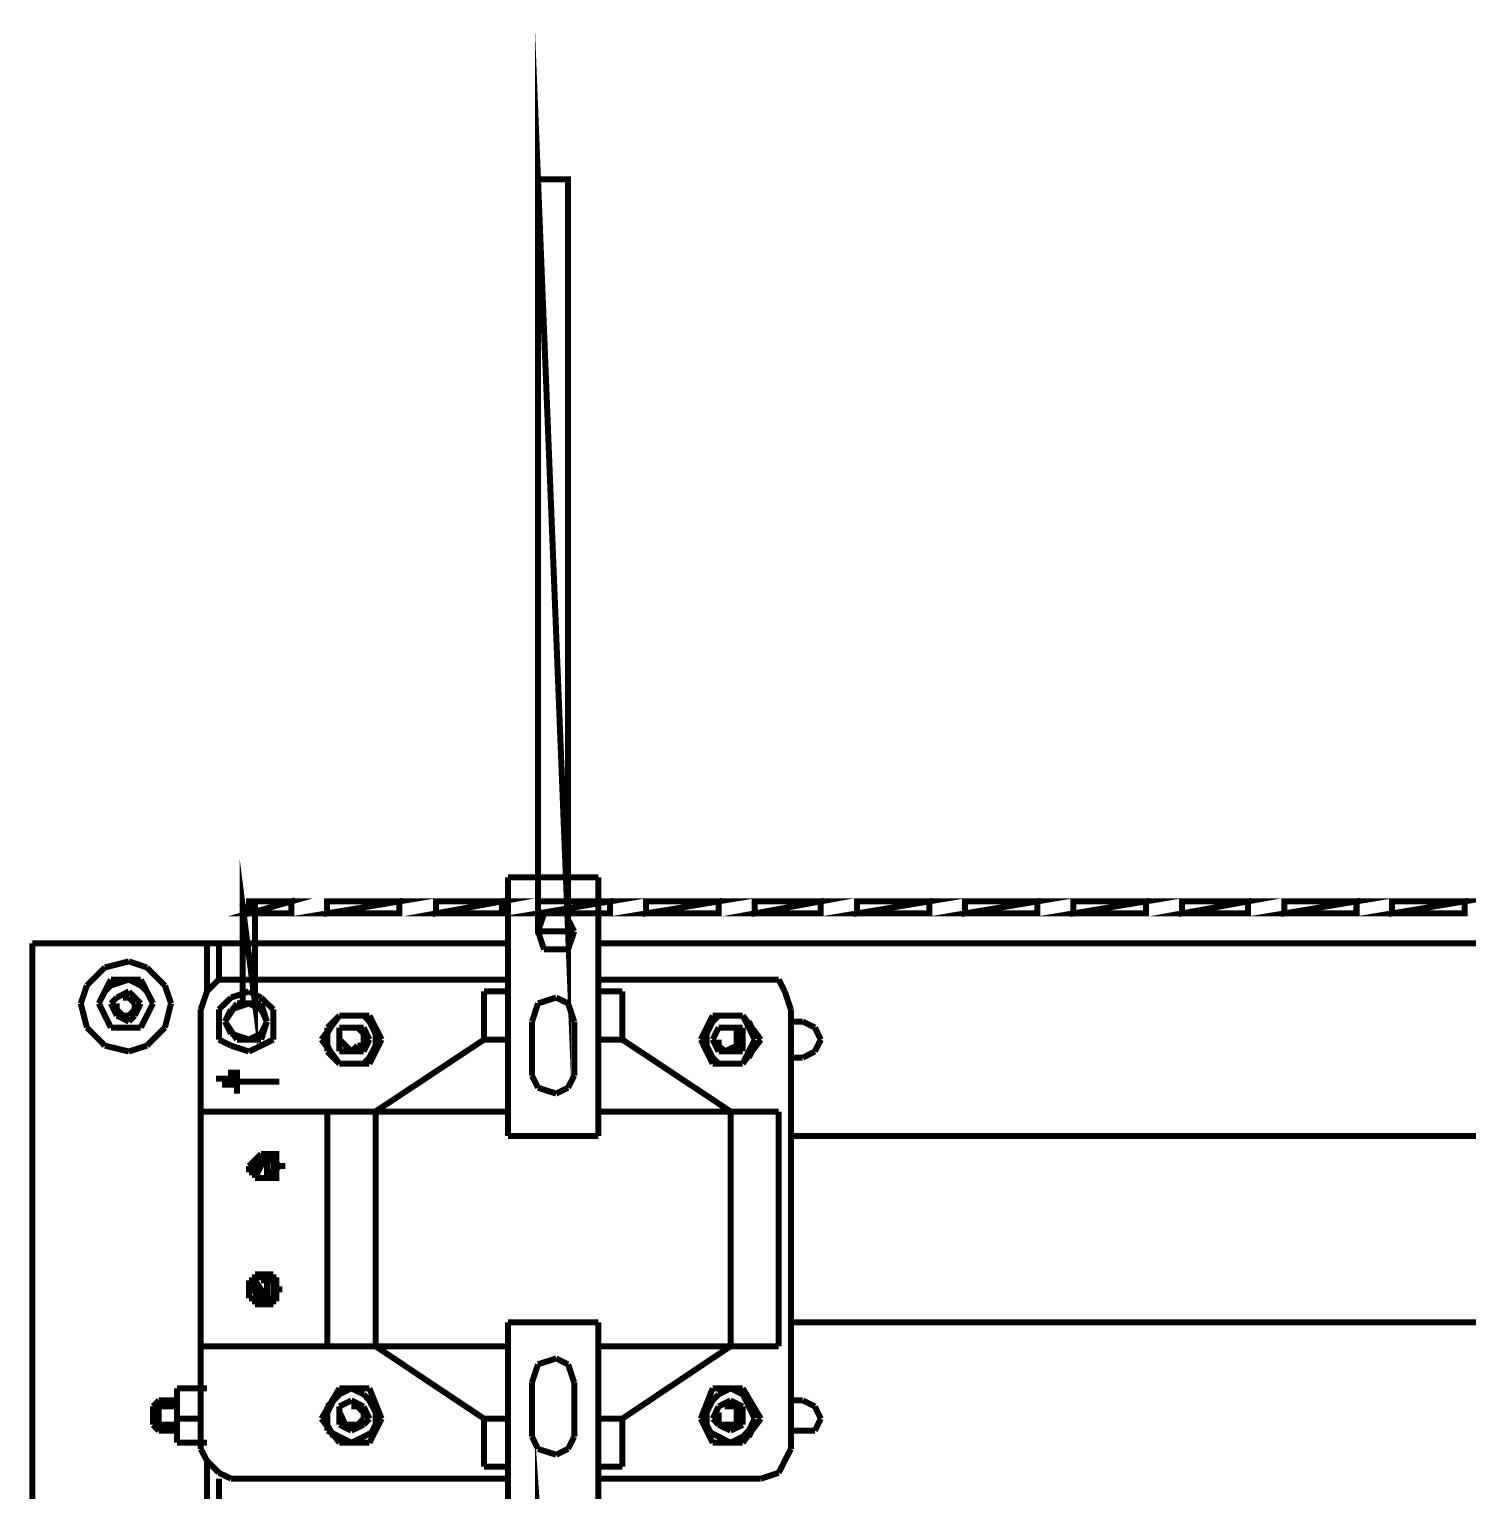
# Model space of a CAD drawing. Extents: x 0 to 210, y 0 to 297.
# Drawn here: x 112.75 to 122.89, y 110.88 to 121.18 of the extents above; entities that cross this region are included whole.
import ezdxf

# ---------------------------------------------------------------- set-up
doc = ezdxf.new("R2010")
doc.units = 0
doc.header["$MEASUREMENT"] = 0
for name, color, linetype in [('C00-00-00-BLACK', 7, 'Continuous'), ('C00-FF-00', 3, 'Continuous'), ('CFF-00-00', 1, 'Continuous')]:
    doc.layers.add(name, color=color, linetype=linetype)

msp = doc.modelspace()

# ---------------------------------------------------------------- linework, layer by layer
at = {"layer": 'C00-00-00-BLACK', "const_width": 0.0423}
for points in [[(116.759, 115.205), (116.123, 115.205)], [(116.123, 115.205), (116.123, 113.382)], [(116.759, 115.205), (116.759, 113.382)], [(116.377, 114.951), (116.334, 114.824)], [(116.503, 114.951), (116.377, 114.951)], [(116.589, 114.824), (116.546, 114.909)], [(112.77, 109.951), (112.77, 114.74)], [(116.123, 114.74), (112.77, 114.74)], [(114.001, 114.401), (114.001, 114.74)], [(114.085, 114.485), (114.085, 114.74)], [(116.334, 114.824), (116.377, 114.697)], [(116.546, 114.697), (116.589, 114.824)], [(125.452, 114.74), (116.759, 114.74)], [(116.377, 114.697), (116.503, 114.697)], [(116.503, 114.697), (116.546, 114.697)], [(113.282, 114.57), (113.155, 114.443)], [(113.451, 114.613), (113.282, 114.57)], [(113.578, 114.57), (113.451, 114.613)], [(113.705, 114.443), (113.578, 114.57)], [(113.155, 114.443), (113.112, 114.317)], [(113.324, 114.485), (113.239, 114.317)], [(113.324, 114.443), (113.282, 114.401)], [(113.451, 114.485), (113.324, 114.443)], [(113.535, 114.485), (113.324, 114.485)], [(113.535, 114.443), (113.451, 114.485)], [(113.621, 114.317), (113.535, 114.485)], [(113.578, 114.401), (113.535, 114.443)], [(113.748, 114.317), (113.705, 114.443)], [(114.085, 114.485), (114.001, 114.401)], [(114.171, 114.485), (114.085, 114.485)], [(114.171, 114.485), (116.123, 114.485)], [(116.759, 114.485), (117.904, 114.485)], [(118.03, 114.485), (117.904, 114.485)], [(118.073, 114.401), (118.03, 114.485)], [(113.282, 114.401), (113.239, 114.317)], [(113.366, 114.358), (113.324, 114.317)], [(113.451, 114.401), (113.366, 114.358)], [(113.451, 114.358), (113.409, 114.358)], [(113.492, 114.358), (113.451, 114.401)], [(113.492, 114.317), (113.451, 114.358)], [(113.535, 114.317), (113.492, 114.358)], [(113.621, 114.317), (113.578, 114.401)], [(114.001, 114.401), (113.958, 114.274)], [(114.171, 114.358), (114.085, 114.274)], [(114.297, 114.401), (114.171, 114.358)], [(114.383, 114.358), (114.297, 114.401)], [(114.469, 114.274), (114.383, 114.358)], [(116.123, 114.401), (115.954, 114.401)], [(115.954, 114.401), (115.954, 114.062)], [(116.462, 114.358), (116.334, 114.317)], [(116.546, 114.317), (116.462, 114.358)], [(116.928, 114.401), (116.759, 114.401)], [(116.928, 114.401), (116.928, 114.062)], [(118.116, 114.274), (118.073, 114.401)], [(113.112, 114.317), (113.155, 114.147)], [(113.239, 114.317), (113.282, 114.231)], [(113.239, 114.317), (113.324, 114.147)], [(113.282, 114.231), (113.324, 114.147)], [(113.324, 114.317), (113.366, 114.231)], [(113.366, 114.317), (113.366, 114.274)], [(113.366, 114.274), (113.409, 114.231)], [(113.366, 114.231), (113.451, 114.189)], [(113.409, 114.231), (113.451, 114.231)], [(113.451, 114.231), (113.492, 114.274)], [(113.451, 114.189), (113.492, 114.231)], [(113.492, 114.274), (113.492, 114.317)], [(113.492, 114.231), (113.535, 114.317)], [(113.535, 114.147), (113.621, 114.317)], [(113.535, 114.147), (113.578, 114.231)], [(113.578, 114.231), (113.621, 114.317)], [(113.705, 114.147), (113.748, 114.317)], [(113.958, 114.274), (113.958, 111.177)], [(114.085, 114.274), (114.085, 114.189)], [(114.213, 114.317), (114.128, 114.189)], [(114.171, 114.274), (114.128, 114.189)], [(114.297, 114.317), (114.171, 114.274)], [(114.383, 114.317), (114.213, 114.317)], [(114.383, 114.274), (114.297, 114.317)], [(114.424, 114.189), (114.383, 114.317)], [(114.424, 114.189), (114.383, 114.274)], [(114.469, 114.189), (114.469, 114.274)], [(114.935, 114.231), (114.808, 114.062)], [(114.935, 114.231), (114.85, 114.147)], [(115.146, 114.231), (114.935, 114.231)], [(115.019, 114.231), (114.935, 114.231)], [(115.062, 114.231), (114.978, 114.231)], [(115.105, 114.231), (115.019, 114.231)], [(115.189, 114.147), (115.105, 114.231)], [(115.232, 114.062), (115.146, 114.231)], [(116.334, 114.317), (116.292, 114.189)], [(116.589, 114.189), (116.546, 114.317)], [(117.565, 114.231), (117.481, 114.062)], [(117.607, 114.231), (117.523, 114.147)], [(117.777, 114.231), (117.565, 114.231)], [(117.691, 114.231), (117.607, 114.231)], [(117.734, 114.231), (117.65, 114.231)], [(117.777, 114.231), (117.691, 114.231)], [(117.82, 114.147), (117.777, 114.231)], [(117.904, 114.062), (117.777, 114.231)], [(118.116, 114.274), (118.116, 111.177)], [(113.155, 114.147), (113.282, 114.019)], [(113.324, 114.147), (113.451, 114.147)], [(113.324, 114.147), (113.535, 114.147)], [(113.451, 114.147), (113.535, 114.147)], [(113.578, 114.019), (113.705, 114.147)], [(114.085, 114.189), (114.085, 114.062)], [(114.128, 114.189), (114.171, 114.104)], [(114.128, 114.189), (114.213, 114.062)], [(114.383, 114.104), (114.424, 114.189)], [(114.383, 114.062), (114.424, 114.189)], [(114.469, 114.062), (114.469, 114.189)], [(114.893, 114.189), (114.85, 114.104)], [(114.85, 114.147), (114.85, 114.062)], [(115.019, 114.147), (114.935, 114.147)], [(114.935, 114.147), (114.935, 114.062)], [(115.062, 114.147), (115.019, 114.147)], [(115.105, 114.147), (115.019, 114.147)], [(115.105, 114.104), (115.062, 114.147)], [(115.146, 114.062), (115.105, 114.147)], [(115.189, 114.104), (115.146, 114.189)], [(115.189, 114.062), (115.189, 114.147)], [(116.292, 114.189), (116.292, 113.808)], [(116.589, 114.189), (116.589, 113.808)], [(117.565, 114.189), (117.523, 114.104)], [(117.523, 114.147), (117.523, 114.062)], [(117.607, 114.147), (117.565, 114.062)], [(117.691, 114.147), (117.607, 114.147)], [(117.734, 114.147), (117.65, 114.147)], [(117.777, 114.147), (117.691, 114.147)], [(117.734, 114.104), (117.734, 114.147)], [(117.777, 114.062), (117.777, 114.147)], [(117.861, 114.104), (117.82, 114.189)], [(117.861, 114.062), (117.82, 114.147)], [(118.2, 114.189), (118.116, 114.189)], [(118.285, 114.147), (118.2, 114.189)], [(118.327, 114.062), (118.285, 114.147)], [(113.282, 114.019), (113.451, 113.978)], [(113.451, 113.978), (113.578, 114.019)], [(114.085, 114.062), (114.171, 114.019)], [(114.171, 114.104), (114.297, 114.062)], [(114.171, 114.019), (114.297, 113.978)], [(114.213, 114.062), (114.383, 114.062)], [(114.297, 114.062), (114.383, 114.104)], [(114.297, 113.978), (114.383, 114.019)], [(114.383, 114.019), (114.469, 114.062)], [(114.808, 114.062), (114.935, 113.892)], [(114.85, 114.062), (114.85, 113.978)], [(114.85, 114.019), (114.893, 113.935)], [(114.935, 114.062), (114.978, 114.019)], [(114.935, 114.062), (114.935, 113.978)], [(114.978, 114.019), (115.019, 113.978)], [(115.019, 113.978), (115.062, 114.019)], [(115.062, 114.019), (115.105, 114.019)], [(115.105, 114.019), (115.105, 114.104)], [(115.105, 113.978), (115.146, 114.062)], [(115.146, 113.892), (115.232, 114.062)], [(115.146, 113.935), (115.189, 114.019)], [(115.954, 114.062), (115.189, 113.555)], [(115.189, 113.978), (115.189, 114.062)], [(116.123, 114.062), (115.954, 114.062)], [(116.928, 114.062), (116.759, 114.062)], [(116.928, 114.062), (117.691, 113.555)], [(117.481, 114.062), (117.565, 113.892)], [(117.523, 114.062), (117.523, 113.978)], [(117.523, 114.019), (117.565, 113.935)], [(117.565, 114.062), (117.607, 113.978)], [(117.607, 114.062), (117.607, 114.019)], [(117.607, 114.019), (117.65, 113.978)], [(117.65, 113.978), (117.734, 114.019)], [(117.734, 114.019), (117.734, 114.104)], [(117.734, 114.019), (117.777, 114.019)], [(117.777, 113.978), (117.777, 114.062)], [(117.777, 113.892), (117.904, 114.062)], [(117.82, 113.978), (117.861, 114.062)], [(117.82, 113.935), (117.861, 114.019)], [(118.285, 113.978), (118.327, 114.062)], [(114.85, 113.978), (114.935, 113.892)], [(114.935, 113.978), (115.019, 113.978)], [(115.019, 113.978), (115.105, 113.978)], [(115.105, 113.892), (115.189, 113.978)], [(117.523, 113.978), (117.607, 113.892)], [(117.607, 113.978), (117.691, 113.978)], [(117.691, 113.978), (117.777, 113.978)], [(117.777, 113.892), (117.82, 113.978)], [(118.2, 113.935), (118.116, 113.935)], [(118.2, 113.935), (118.285, 113.978)], [(114.085, 113.808), (114.085, 113.765)], [(114.128, 113.808), (114.128, 113.723)], [(114.171, 113.851), (114.171, 113.723)], [(114.213, 113.851), (114.213, 113.681)], [(114.935, 113.892), (115.146, 113.892)], [(114.935, 113.892), (115.019, 113.892)], [(114.978, 113.892), (115.062, 113.892)], [(115.019, 113.892), (115.105, 113.892)], [(116.292, 113.808), (116.334, 113.723)], [(116.546, 113.723), (116.589, 113.808)], [(117.565, 113.892), (117.777, 113.892)], [(117.607, 113.892), (117.691, 113.892)], [(117.65, 113.892), (117.734, 113.892)], [(117.691, 113.892), (117.777, 113.892)], [(114.512, 113.765), (114.213, 113.765)], [(116.334, 113.723), (116.462, 113.681)], [(116.462, 113.681), (116.546, 113.723)], [(116.123, 113.555), (113.958, 113.555)], [(114.85, 113.555), (114.85, 111.901)], [(115.189, 113.555), (115.189, 111.901)], [(118.03, 113.555), (116.759, 113.555)], [(117.691, 113.555), (117.691, 111.901)], [(118.03, 113.555), (118.03, 111.901)], [(116.759, 113.382), (116.123, 113.382)], [(123.29, 113.382), (118.116, 113.382)], [(114.383, 113.255), (114.297, 113.17)], [(114.297, 113.127), (114.383, 113.255)], [(114.34, 113.127), (114.424, 113.255)], [(114.424, 113.255), (114.34, 113.086)], [(114.383, 113.255), (114.424, 113.255)], [(114.383, 113.255), (114.424, 113.255)], [(114.383, 113.255), (114.424, 113.255)], [(114.424, 113.255), (114.383, 113.255)], [(114.424, 113.213), (114.424, 113.255)], [(114.424, 113.255), (114.469, 113.255)], [(114.424, 113.255), (114.469, 113.255)], [(114.469, 113.255), (114.424, 113.255)], [(114.469, 113.255), (114.424, 113.255)], [(114.424, 113.255), (114.469, 113.255)], [(114.424, 113.127), (114.424, 113.213)], [(114.424, 113.213), (114.469, 113.213)], [(114.469, 113.213), (114.469, 113.255)], [(114.469, 113.255), (114.512, 113.255)], [(114.469, 113.255), (114.512, 113.255)], [(114.469, 113.213), (114.469, 113.255)], [(114.512, 113.17), (114.469, 113.213)], [(114.469, 113.127), (114.469, 113.213)], [(114.469, 113.213), (114.512, 113.213)], [(114.297, 113.17), (114.297, 113.127)], [(114.297, 113.127), (114.34, 113.127)], [(114.34, 113.127), (114.297, 113.127)], [(114.34, 113.086), (114.34, 113.127)], [(114.34, 113.086), (114.383, 113.086)], [(114.34, 113.086), (114.383, 113.086)], [(114.383, 113.086), (114.424, 113.086)], [(114.383, 113.086), (114.424, 113.086)], [(114.424, 113.086), (114.424, 113.127)], [(114.424, 113.127), (114.469, 113.127)], [(114.424, 113.086), (114.469, 113.086)], [(114.424, 113.086), (114.469, 113.086)], [(114.424, 113.086), (114.469, 113.086)], [(114.469, 113.127), (114.512, 113.17)], [(114.469, 113.086), (114.469, 113.127)], [(114.469, 113.086), (114.469, 113.127)], [(114.469, 113.127), (114.512, 113.127)], [(114.469, 113.086), (114.512, 113.086)], [(114.512, 113.17), (114.554, 113.17)], [(114.297, 112.365), (114.383, 112.197)], [(114.297, 112.238), (114.297, 112.365)], [(114.297, 112.365), (114.34, 112.365)], [(114.34, 112.365), (114.34, 112.408)], [(114.34, 112.408), (114.383, 112.408)], [(114.424, 112.238), (114.34, 112.365)], [(114.34, 112.365), (114.424, 112.197)], [(114.383, 112.408), (114.383, 112.365)], [(114.383, 112.408), (114.424, 112.408)], [(114.383, 112.365), (114.424, 112.365)], [(114.424, 112.408), (114.469, 112.408)], [(114.424, 112.408), (114.424, 112.365)], [(114.424, 112.408), (114.469, 112.408)], [(114.424, 112.365), (114.469, 112.365)], [(114.424, 112.365), (114.469, 112.365)], [(114.424, 112.365), (114.424, 112.324)], [(114.469, 112.408), (114.469, 112.365)], [(114.469, 112.365), (114.512, 112.365)], [(114.469, 112.365), (114.469, 112.324)], [(114.469, 112.365), (114.512, 112.365)], [(114.469, 112.365), (114.469, 112.324)], [(114.424, 112.324), (114.424, 112.281)], [(114.424, 112.281), (114.424, 112.238)], [(114.469, 112.324), (114.469, 112.238)], [(114.469, 112.324), (114.512, 112.324)], [(114.512, 112.281), (114.469, 112.281)], [(114.469, 112.281), (114.469, 112.238)], [(114.512, 112.324), (114.512, 112.281)], [(114.34, 112.238), (114.297, 112.238)], [(114.34, 112.197), (114.34, 112.238)], [(114.383, 112.197), (114.34, 112.197)], [(114.424, 112.197), (114.383, 112.197)], [(114.424, 112.197), (114.383, 112.197)], [(114.469, 112.238), (114.424, 112.197)], [(114.424, 112.238), (114.469, 112.238)], [(114.424, 112.238), (114.469, 112.238)], [(114.424, 112.238), (114.424, 112.197)], [(114.424, 112.197), (114.469, 112.197)], [(114.469, 112.197), (114.424, 112.197)], [(114.424, 112.197), (114.469, 112.197)], [(114.469, 112.238), (114.512, 112.238)], [(114.469, 112.238), (114.512, 112.238)], [(114.469, 112.238), (114.469, 112.197)], [(116.123, 112.069), (116.123, 110.247)], [(116.759, 112.069), (116.123, 112.069)], [(116.759, 112.069), (116.759, 110.247)], [(123.29, 112.069), (118.116, 112.069)], [(116.123, 111.901), (113.958, 111.901)], [(115.954, 111.39), (115.189, 111.901)], [(118.03, 111.901), (116.759, 111.901)], [(116.928, 111.39), (117.691, 111.901)], [(116.334, 111.773), (116.292, 111.646)], [(116.462, 111.815), (116.334, 111.773)], [(116.546, 111.773), (116.462, 111.815)], [(116.589, 111.646), (116.546, 111.773)], [(116.292, 111.646), (116.292, 111.263)], [(116.589, 111.646), (116.589, 111.263)], [(113.789, 111.604), (113.789, 111.476)], [(113.789, 111.604), (113.789, 111.562)], [(113.958, 111.604), (113.789, 111.604)], [(113.789, 111.263), (113.789, 111.562)], [(113.958, 111.604), (113.958, 111.22)], [(113.958, 111.604), (114.001, 111.604)], [(114.935, 111.604), (114.808, 111.39)], [(114.935, 111.562), (114.85, 111.476)], [(115.146, 111.604), (114.935, 111.604)], [(115.019, 111.604), (114.935, 111.562)], [(115.062, 111.604), (114.978, 111.604)], [(115.105, 111.562), (115.019, 111.604)], [(115.189, 111.476), (115.105, 111.562)], [(115.232, 111.39), (115.146, 111.604)], [(117.565, 111.604), (117.481, 111.39)], [(117.607, 111.562), (117.523, 111.476)], [(117.777, 111.604), (117.565, 111.604)], [(117.691, 111.604), (117.607, 111.562)], [(117.734, 111.604), (117.65, 111.604)], [(117.777, 111.562), (117.691, 111.604)], [(117.904, 111.39), (117.777, 111.604)], [(117.82, 111.476), (117.777, 111.562)], [(113.662, 111.519), (113.621, 111.476)], [(113.621, 111.476), (113.621, 111.347)], [(113.662, 111.306), (113.662, 111.519)], [(113.662, 111.519), (113.789, 111.519)], [(113.662, 111.476), (113.789, 111.476)], [(113.789, 111.476), (113.789, 111.39)], [(114.893, 111.519), (114.85, 111.435)], [(114.85, 111.476), (114.85, 111.39)], [(115.019, 111.519), (114.935, 111.476)], [(114.935, 111.476), (114.935, 111.39)], [(114.935, 111.435), (114.978, 111.347)], [(115.105, 111.476), (115.019, 111.519)], [(115.062, 111.476), (115.019, 111.476)], [(115.105, 111.435), (115.062, 111.476)], [(115.146, 111.39), (115.105, 111.476)], [(115.105, 111.39), (115.105, 111.435)], [(115.189, 111.435), (115.146, 111.519)], [(115.189, 111.39), (115.189, 111.476)], [(117.565, 111.519), (117.523, 111.435)], [(117.523, 111.476), (117.523, 111.39)], [(117.607, 111.476), (117.565, 111.39)], [(117.691, 111.519), (117.607, 111.476)], [(117.607, 111.435), (117.607, 111.347)], [(117.734, 111.476), (117.65, 111.476)], [(117.777, 111.476), (117.691, 111.519)], [(117.734, 111.435), (117.734, 111.476)], [(117.734, 111.39), (117.734, 111.435)], [(117.777, 111.39), (117.777, 111.476)], [(117.861, 111.435), (117.82, 111.519)], [(117.861, 111.39), (117.82, 111.476)], [(118.2, 111.519), (118.116, 111.519)], [(118.285, 111.476), (118.2, 111.519)], [(118.327, 111.39), (118.285, 111.476)], [(113.662, 111.306), (113.621, 111.347)], [(113.662, 111.347), (113.789, 111.347)], [(113.789, 111.39), (113.789, 111.306)], [(113.789, 111.39), (113.958, 111.39)], [(114.808, 111.39), (114.935, 111.22)], [(114.85, 111.39), (114.85, 111.306)], [(114.85, 111.347), (114.893, 111.263)], [(114.935, 111.39), (114.935, 111.347)], [(114.935, 111.347), (115.019, 111.306)], [(114.978, 111.347), (115.019, 111.347)], [(115.019, 111.347), (115.062, 111.347)], [(115.019, 111.306), (115.105, 111.347)], [(115.062, 111.347), (115.105, 111.39)], [(115.105, 111.347), (115.146, 111.39)], [(115.146, 111.22), (115.232, 111.39)], [(115.146, 111.263), (115.189, 111.347)], [(115.189, 111.306), (115.189, 111.39)], [(115.954, 111.39), (115.954, 111.051)], [(116.123, 111.39), (115.954, 111.39)], [(116.928, 111.39), (116.759, 111.39)], [(116.928, 111.39), (116.928, 111.051)], [(117.481, 111.39), (117.565, 111.22)], [(117.523, 111.39), (117.523, 111.306)], [(117.523, 111.347), (117.565, 111.263)], [(117.565, 111.39), (117.607, 111.347)], [(117.607, 111.347), (117.691, 111.306)], [(117.607, 111.347), (117.65, 111.347)], [(117.65, 111.347), (117.734, 111.347)], [(117.691, 111.306), (117.777, 111.347)], [(117.734, 111.347), (117.734, 111.39)], [(117.777, 111.347), (117.777, 111.39)], [(117.777, 111.22), (117.904, 111.39)], [(117.82, 111.306), (117.861, 111.39)], [(117.82, 111.263), (117.861, 111.347)], [(118.285, 111.306), (118.327, 111.39)], [(113.662, 111.306), (113.789, 111.306)], [(113.789, 111.306), (113.789, 111.22)], [(113.789, 111.22), (113.789, 111.263)], [(114.85, 111.306), (114.935, 111.263)], [(114.935, 111.263), (115.019, 111.22)], [(115.019, 111.22), (115.105, 111.263)], [(115.105, 111.263), (115.189, 111.306)], [(116.292, 111.263), (116.334, 111.177)], [(116.546, 111.177), (116.589, 111.263)], [(117.523, 111.306), (117.607, 111.263)], [(117.607, 111.263), (117.691, 111.22)], [(117.691, 111.22), (117.777, 111.263)], [(117.777, 111.263), (117.82, 111.306)], [(118.2, 111.306), (118.116, 111.306)], [(118.2, 111.306), (118.285, 111.306)], [(113.958, 111.22), (113.789, 111.22)], [(113.958, 111.22), (114.001, 111.22)], [(113.958, 111.177), (114.001, 111.093)], [(114.935, 111.22), (115.146, 111.22)], [(114.978, 111.22), (115.062, 111.22)], [(116.334, 111.177), (116.462, 111.136)], [(116.462, 111.136), (116.546, 111.177)], [(117.565, 111.22), (117.777, 111.22)], [(117.65, 111.22), (117.734, 111.22)], [(118.073, 111.093), (118.116, 111.177)], [(114.001, 111.093), (114.085, 111.009)], [(114.001, 109.951), (114.001, 111.093)], [(116.123, 111.051), (115.954, 111.051)], [(116.928, 111.051), (116.759, 111.051)], [(118.03, 111.009), (118.073, 111.093)], [(114.085, 111.009), (114.171, 110.967)], [(114.085, 110.967), (114.085, 109.951)], [(114.171, 110.967), (116.123, 110.967)], [(116.759, 110.967), (117.904, 110.967)], [(117.904, 110.967), (118.03, 111.009)]]:
    msp.add_lwpolyline(points, dxfattribs=at)
at = {"layer": 'C00-FF-00', "const_width": 0.0423}
for points in [[(114.254, 114.993), (114.34, 114.317), (114.254, 114.317), (114.254, 114.993)], [(114.596, 114.951), (114.596, 115.036), (114.297, 114.951), (114.596, 114.951)], [(115.358, 114.951), (115.358, 115.036), (114.847, 114.951), (115.358, 114.951)], [(116.08, 114.951), (116.08, 115.036), (115.615, 114.951), (116.08, 114.951)], [(116.842, 114.951), (116.842, 115.036), (116.333, 114.951), (116.842, 114.951)], [(117.607, 114.951), (117.607, 115.036), (117.096, 114.951), (117.607, 114.951)], [(118.327, 114.951), (118.327, 115.036), (117.861, 114.951), (118.327, 114.951)], [(119.091, 114.951), (119.091, 115.036), (118.582, 114.951), (119.091, 114.951)], [(119.853, 114.951), (119.853, 115.036), (119.344, 114.951), (119.853, 114.951)], [(120.618, 114.951), (120.618, 115.036), (120.107, 114.951), (120.618, 114.951)], [(121.338, 114.951), (121.338, 115.036), (120.872, 114.951), (121.338, 114.951)], [(122.102, 114.951), (122.102, 115.036), (121.593, 114.951), (122.102, 114.951)], [(122.864, 114.951), (122.864, 115.036), (122.353, 114.951), (122.864, 114.951)], [(114.34, 114.993), (114.254, 114.993), (114.34, 114.317), (114.34, 114.993)], [(114.596, 115.036), (114.297, 114.951), (114.297, 115.036), (114.596, 115.036)], [(115.358, 115.036), (114.847, 114.951), (114.847, 115.036), (115.358, 115.036)], [(116.08, 115.036), (115.615, 114.951), (115.615, 115.036), (116.08, 115.036)], [(116.842, 115.036), (116.333, 114.951), (116.333, 115.036), (116.842, 115.036)], [(117.607, 115.036), (117.096, 114.951), (117.096, 115.036), (117.607, 115.036)], [(118.327, 115.036), (117.861, 114.951), (117.861, 115.036), (118.327, 115.036)], [(119.091, 115.036), (118.582, 114.951), (118.582, 115.036), (119.091, 115.036)], [(119.853, 115.036), (119.344, 114.951), (119.344, 115.036), (119.853, 115.036)], [(120.618, 115.036), (120.107, 114.951), (120.107, 115.036), (120.618, 115.036)], [(121.338, 115.036), (120.872, 114.951), (120.872, 115.036), (121.338, 115.036)], [(122.102, 115.036), (121.593, 114.951), (121.593, 115.036), (122.102, 115.036)], [(122.864, 115.036), (122.353, 114.951), (122.353, 115.036), (122.864, 115.036)]]:
    msp.add_lwpolyline(points, close=True, dxfattribs=at)
at = {"layer": 'C00-FF-00'}
for points in [[(114.34, 114.993), (114.254, 114.993), (114.34, 114.317), (114.34, 114.993)], [(114.254, 114.993), (114.34, 114.317), (114.254, 114.317), (114.254, 114.993)], [(114.596, 114.951), (114.596, 115.036), (114.297, 114.951), (114.596, 114.951)], [(114.596, 115.036), (114.297, 114.951), (114.297, 115.036), (114.596, 115.036)], [(115.358, 114.951), (115.358, 115.036), (114.847, 114.951), (115.358, 114.951)], [(115.358, 115.036), (114.847, 114.951), (114.847, 115.036), (115.358, 115.036)], [(116.08, 114.951), (116.08, 115.036), (115.615, 114.951), (116.08, 114.951)], [(116.08, 115.036), (115.615, 114.951), (115.615, 115.036), (116.08, 115.036)], [(116.842, 114.951), (116.842, 115.036), (116.333, 114.951), (116.842, 114.951)], [(116.842, 115.036), (116.333, 114.951), (116.333, 115.036), (116.842, 115.036)], [(117.607, 114.951), (117.607, 115.036), (117.096, 114.951), (117.607, 114.951)], [(117.607, 115.036), (117.096, 114.951), (117.096, 115.036), (117.607, 115.036)], [(118.327, 114.951), (118.327, 115.036), (117.861, 114.951), (118.327, 114.951)], [(118.327, 115.036), (117.861, 114.951), (117.861, 115.036), (118.327, 115.036)], [(119.091, 114.951), (119.091, 115.036), (118.582, 114.951), (119.091, 114.951)], [(119.091, 115.036), (118.582, 114.951), (118.582, 115.036), (119.091, 115.036)], [(119.853, 114.951), (119.853, 115.036), (119.344, 114.951), (119.853, 114.951)], [(119.853, 115.036), (119.344, 114.951), (119.344, 115.036), (119.853, 115.036)], [(120.618, 114.951), (120.618, 115.036), (120.107, 114.951), (120.618, 114.951)], [(120.618, 115.036), (120.107, 114.951), (120.107, 115.036), (120.618, 115.036)], [(121.338, 114.951), (121.338, 115.036), (120.872, 114.951), (121.338, 114.951)], [(121.338, 115.036), (120.872, 114.951), (120.872, 115.036), (121.338, 115.036)], [(122.102, 114.951), (122.102, 115.036), (121.593, 114.951), (122.102, 114.951)], [(122.102, 115.036), (121.593, 114.951), (121.593, 115.036), (122.102, 115.036)], [(122.864, 114.951), (122.864, 115.036), (122.353, 114.951), (122.864, 114.951)], [(122.864, 115.036), (122.353, 114.951), (122.353, 115.036), (122.864, 115.036)]]:
    msp.add_lwpolyline(points, close=True, dxfattribs=at)
at = {"layer": 'C00-FF-00', "const_width": 0.0423}
msp.add_lwpolyline([(114.297, 114.951), (114.297, 115.036)], dxfattribs=at)
at = {"layer": 'CFF-00-00', "const_width": 0.0423}
for points in [[(116.334, 114.824), (116.546, 114.824), (116.334, 120.124), (116.334, 114.824)], [(116.546, 114.824), (116.334, 120.124), (116.546, 120.124), (116.546, 114.824)], [(116.334, 107.619), (116.546, 107.619), (116.334, 110.67), (116.334, 107.619)]]:
    msp.add_lwpolyline(points, close=True, dxfattribs=at)
at = {"layer": 'CFF-00-00'}
for points in [[(116.334, 114.824), (116.546, 114.824), (116.334, 120.124), (116.334, 114.824)], [(116.546, 114.824), (116.334, 120.124), (116.546, 120.124), (116.546, 114.824)]]:
    msp.add_lwpolyline(points, close=True, dxfattribs=at)

doc.saveas('drawing.dxf')
